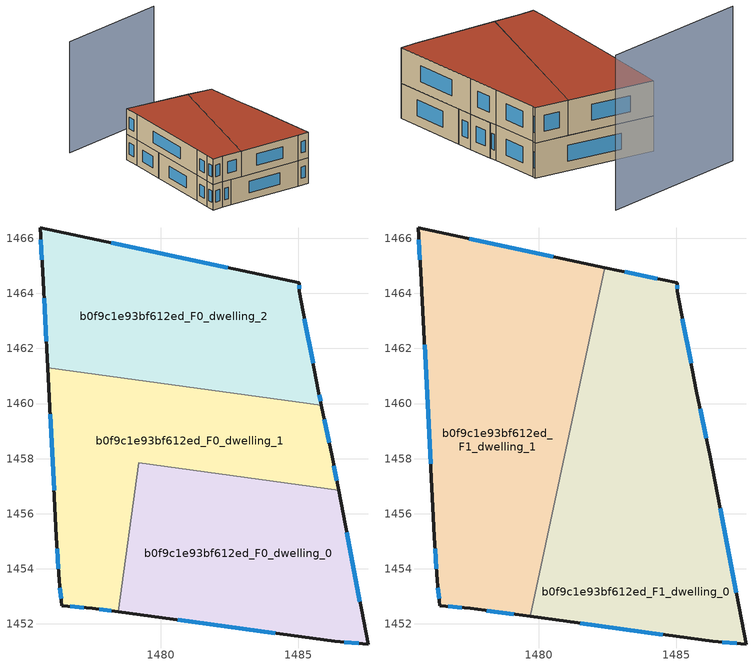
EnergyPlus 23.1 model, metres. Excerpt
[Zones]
b0f9c1e93bf612ed_F0_dwelling_0
 floor ground (EU_floor_Construction): 1486.46,1456.86 1487.53,1451.27 1486.32,1451.37 1478.46,1452.44 1479.2,1457.85 z0
 wall outside (EU_wall_Construction): 1478.46,1452.44 1486.32,1451.37 1487.53,1451.27 1486.46,1456.86 z0:3
 wall to b0f9c1e93bf612ed_F0_dwelling_1 (EU_wall_Construction): 1486.46,1456.86 1479.2,1457.85 1478.46,1452.44 z0:3
 window (EU_Window_Construction): 1487.23,1452.81 1486.75,1455.32 / 1486.65,1451.34 1487.19,1451.29 / 1480.63,1452.15 1484.16,1451.66 z0.83:2.17
b0f9c1e93bf612ed_F0_dwelling_1
 floor ground (EU_floor_Construction): 1485.84,1459.94 1486.22,1458.07 1486.46,1456.86 1479.2,1457.85 1478.46,1452.44 1477.52,1452.57 1476.42,1452.67 1476.32,1453.57 1476.22,1455.17 1475.9,1461.29 z0
 wall outside (EU_wall_Construction): 1475.9,1461.29 1476.22,1455.17 1476.32,1453.57 1476.42,1452.67 1477.52,1452.57 1478.46,1452.44 / 1486.46,1456.86 1486.22,1458.07 1485.84,1459.94 z0:3
 wall to b0f9c1e93bf612ed_F0_dwelling_2 (EU_wall_Construction): 1485.84,1459.94 1475.9,1461.29 z0:3
 window (EU_Window_Construction): 1477.78,1452.53 1478.2,1452.48 / 1476.72,1452.64 1477.22,1452.6 / 1476.34,1453.32 1476.39,1452.92 / 1476.24,1454.73 1476.29,1454.01 / 1475.99,1459.61 1476.13,1456.86 / 1486.12,1458.59 1485.94,1459.43 / 1486.39,1457.19 1486.29,1457.74 z0.83:2.17
b0f9c1e93bf612ed_F0_dwelling_2
 floor ground (EU_floor_Construction): 1485.03,1464.38 1485.03,1464.08 1485.73,1460.47 1485.84,1459.94 1475.9,1461.29 1475.72,1464.78 1475.62,1466.38 z0
 wall outside (EU_wall_Construction): 1485.84,1459.94 1485.73,1460.47 1485.03,1464.08 1485.03,1464.38 1475.62,1466.38 1475.72,1464.78 1475.9,1461.29 z0:3
 window (EU_Window_Construction): 1485.53,1461.46 1485.22,1463.08 / 1485.81,1460.09 1485.76,1460.33 / 1475.77,1463.82 1475.85,1462.25 / 1475.65,1465.94 1475.69,1465.22 / 1482.44,1464.93 1478.21,1465.83 / 1485.03,1464.16 1485.03,1464.29 z0.83:2.17
b0f9c1e93bf612ed_F1_dwelling_0
 floor to b0f9c1e93bf612ed_F0_dwelling_0 (EU_floor_Construction): 1486.46,1456.86 1487.52,1451.27 1486.32,1451.37 1479.69,1452.27 1480.84,1457.63 z3
 floor to b0f9c1e93bf612ed_F0_dwelling_1 (EU_floor_Construction): 1485.84,1459.94 1486.22,1458.07 1486.46,1456.86 1480.84,1457.63 1481.46,1460.54 z3
 floor to b0f9c1e93bf612ed_F0_dwelling_2 (EU_floor_Construction): 1485.03,1464.38 1485.03,1464.08 1485.73,1460.47 1485.84,1459.94 1481.46,1460.54 1482.4,1464.94 z3
 wall outside (EU_wall_Construction): 1479.69,1452.27 1486.32,1451.37 1487.53,1451.27 1486.22,1458.07 1485.73,1460.47 1485.03,1464.08 1485.03,1464.38 1482.4,1464.94 z3:6
 wall to b0f9c1e93bf612ed_F1_dwelling_1 (EU_wall_Construction): 1482.4,1464.94 1479.69,1452.27 z3:6
 window (EU_Window_Construction): 1486.09,1458.73 1485.86,1459.81 / 1487.17,1453.14 1486.58,1456.2 / 1486.65,1451.34 1487.19,1451.29 / 1481.52,1452.02 1484.5,1451.62 / 1484.3,1464.53 1483.12,1464.78 / 1485.03,1464.16 1485.03,1464.29 / 1485.53,1461.46 1485.22,1463.08 z3.83:5.17
 roof outside (EU_roof_Construction): 1487.53,1451.27 1486.22,1458.07 1485.73,1460.47 1485.03,1464.08 1485.03,1464.38 1482.4,1464.94 1479.69,1452.27 1486.32,1451.37 z6
b0f9c1e93bf612ed_F1_dwelling_1
 floor to b0f9c1e93bf612ed_F0_dwelling_0 (EU_floor_Construction): 1480.84,1457.63 1480.01,1453.77 1478.55,1453.07 1479.2,1457.85 z3; 1480.01,1453.77 1479.69,1452.27 1478.46,1452.44 1478.55,1453.07 z3
 floor to b0f9c1e93bf612ed_F0_dwelling_1 (EU_floor_Construction): 1481.46,1460.54 1480.84,1457.63 1479.2,1457.85 1478.55,1453.07 1477.52,1452.57 1476.42,1452.67 1476.32,1453.57 1476.22,1455.17 1475.9,1461.29 z3; 1478.55,1453.07 1478.46,1452.44 1477.52,1452.57 z3
 floor to b0f9c1e93bf612ed_F0_dwelling_2 (EU_floor_Construction): 1482.4,1464.94 1481.46,1460.54 1475.9,1461.29 1475.72,1464.78 1475.62,1466.38 z3
 wall outside (EU_wall_Construction): 1482.4,1464.94 1475.62,1466.38 1475.72,1464.78 1476.22,1455.17 1476.32,1453.57 1476.42,1452.67 1477.52,1452.57 1479.69,1452.27 z3:6
 window (EU_Window_Construction): 1475.86,1462.14 1476.08,1457.82 / 1475.65,1465.94 1475.69,1465.22 / 1480.53,1465.33 1477.48,1465.98 / 1478.12,1452.49 1479.09,1452.35 / 1476.72,1452.64 1477.22,1452.6 / 1476.34,1453.32 1476.39,1452.92 / 1476.24,1454.73 1476.29,1454.01 z3.83:5.17
 roof outside (EU_roof_Construction): 1479.69,1452.27 1482.4,1464.94 1475.62,1466.38 1475.72,1464.78 1476.22,1455.17 1476.32,1453.57 1476.42,1452.67 1477.52,1452.57 z6
shading: 1483.13,1471.7 1471.81,1470.98 z0:13.1
[Building]
EU S2 Campaign: North Axis=0; Terrain=City; Solar Distribution=FullExterior
[Site:Location]
Lyon-Bron: Latitude=45.75; Longitude=5; Time Zone=1; Elevation=198
[SizingPeriod:WeatherFileDays]
AnnualSizingPeriod: Begin Month=1; Begin Day of Month=1; End Month=12; End Day of Month=31; Day of Week for Start Day=Monday; Use Weather File Daylight Saving Period=No; Use Weather File Rain and Snow Indicators=No
[MATERIAL]
EU_InternalMass_Material: Roughness=MediumRough; Thickness=0.1; Conductivity=1; Density=1800; Specific Heat=900; Thermal Absorptance=0.9; Solar Absorptance=0.7; Visible Absorptance=0.7
[MATERIAL:NOMASS] Roughness=MediumRough; Thermal Absorptance=0.9; Solar Absorptance=0.7; Visible Absorptance=0.7
Name | Thermal Resistance
EU_wall_NoMass | 0.87146
EU_roof_NoMass | 0.842276
EU_floor_NoMass | 0.496999
[WINDOWMATERIAL:SIMPLEGLAZINGSYSTEM]
EU_Window_SimpleGlazing: UFactor=2.2525; Solar Heat Gain Coefficient=0.76; Visible Transmittance=0.76
[CONSTRUCTION]
EU_wall_Construction: EU_wall_NoMass
EU_roof_Construction: EU_roof_NoMass
EU_floor_Construction: EU_floor_NoMass
EU_Window_Construction: EU_Window_SimpleGlazing
EU_InternalMass_Construction: EU_InternalMass_Material
[ZONE] Type=1; Multiplier=1; Ceiling Height=autocalculate; Floor Area=autocalculate; Part of Total Floor Area=Yes
Name | Volume
b0f9c1e93bf612ed_F0_dwelling_0 | 134.868
b0f9c1e93bf612ed_F1_dwelling_0 | 202.318
b0f9c1e93bf612ed_F0_dwelling_1 | 134.869
b0f9c1e93bf612ed_F1_dwelling_1 | 202.298
b0f9c1e93bf612ed_F0_dwelling_2 | 134.881
[INTERNALMASS] Construction=EU_InternalMass_Construction
Name | Zone or ZoneList | Surface Area
b0f9c1e93bf612ed_F0_dwelling_0_EU_InternalMass | b0f9c1e93bf612ed_F0_dwelling_0 | 44.9559
b0f9c1e93bf612ed_F0_dwelling_1_EU_InternalMass | b0f9c1e93bf612ed_F0_dwelling_1 | 44.9568
b0f9c1e93bf612ed_F0_dwelling_2_EU_InternalMass | b0f9c1e93bf612ed_F0_dwelling_2 | 44.9621
b0f9c1e93bf612ed_F1_dwelling_0_EU_InternalMass | b0f9c1e93bf612ed_F1_dwelling_0 | 67.4405
b0f9c1e93bf612ed_F1_dwelling_1_EU_InternalMass | b0f9c1e93bf612ed_F1_dwelling_1 | 67.4333
[OTHEREQUIPMENT] Fuel Type=Electricity; Design Level Calculation Method=Watts/Area; Power per Zone Floor Area=1; Fraction Latent=0; Fraction Radiant=0; Fraction Lost=0; Carbon Dioxide Generation Rate=0; EndUse Subcategory=EU_Step8_InternalGains
Name | Zone or ZoneList or Space or SpaceList | Schedule
EU_Step8_InternalGain_b0f9c1e93bf612ed_F0_dwelling_0_f000 | b0f9c1e93bf612ed_F0_dwelling_0 | EU_Step8_GainSchedule_b0f9c1e93bf612ed_F0_dwelling_0_f000
EU_Step8_InternalGain_b0f9c1e93bf612ed_F0_dwelling_1_f000 | b0f9c1e93bf612ed_F0_dwelling_1 | EU_Step8_GainSchedule_b0f9c1e93bf612ed_F0_dwelling_1_f000
EU_Step8_InternalGain_b0f9c1e93bf612ed_F0_dwelling_2_f000 | b0f9c1e93bf612ed_F0_dwelling_2 | EU_Step8_GainSchedule_b0f9c1e93bf612ed_F0_dwelling_2_f000
EU_Step8_InternalGain_b0f9c1e93bf612ed_F1_dwelling_0_f000 | b0f9c1e93bf612ed_F1_dwelling_0 | EU_Step8_GainSchedule_b0f9c1e93bf612ed_F1_dwelling_0_f000
EU_Step8_InternalGain_b0f9c1e93bf612ed_F1_dwelling_1_f000 | b0f9c1e93bf612ed_F1_dwelling_1 | EU_Step8_GainSchedule_b0f9c1e93bf612ed_F1_dwelling_1_f000
[ZONEVENTILATION:DESIGNFLOWRATE] Schedule=EU_AlwaysOn; Design Flow Rate Calculation Method=AirChanges/Hour; Air Changes per Hour=0.425; Ventilation Type=Natural; Fan Pressure Rise=0; Fan Total Efficiency=1; Constant Term Coefficient=1; Temperature Term Coefficient=0; Velocity Term Coefficient=0; Velocity Squared Term Coefficient=0; Minimum Indoor Temperature=-100; Maximum Indoor Temperature=100; Delta Temperature=-100; Minimum Outdoor Temperature=-100; Maximum Outdoor Temperature=100; Maximum Wind Speed=40
Name | Zone or ZoneList or Space or SpaceList
EU_ConstantAir_b0f9c1e93bf612ed_F0_dwelling_0 | b0f9c1e93bf612ed_F0_dwelling_0
EU_ConstantAir_b0f9c1e93bf612ed_F0_dwelling_1 | b0f9c1e93bf612ed_F0_dwelling_1
EU_ConstantAir_b0f9c1e93bf612ed_F0_dwelling_2 | b0f9c1e93bf612ed_F0_dwelling_2
EU_ConstantAir_b0f9c1e93bf612ed_F1_dwelling_0 | b0f9c1e93bf612ed_F1_dwelling_0
EU_ConstantAir_b0f9c1e93bf612ed_F1_dwelling_1 | b0f9c1e93bf612ed_F1_dwelling_1
[HVACTEMPLATE:THERMOSTAT] Constant Heating Setpoint=20; Constant Cooling Setpoint=50
EU_HeatOnly_b0f9c1e93bf612ed_F0_dwelling_0; EU_HeatOnly_b0f9c1e93bf612ed_F0_dwelling_1; EU_HeatOnly_b0f9c1e93bf612ed_F0_dwelling_2; EU_HeatOnly_b0f9c1e93bf612ed_F1_dwelling_0; EU_HeatOnly_b0f9c1e93bf612ed_F1_dwelling_1
[HVACTEMPLATE:ZONE:IDEALLOADSAIRSYSTEM] System Availability Schedule=EU_AlwaysOn; Maximum Heating Supply Air Temperature=50; Minimum Cooling Supply Air Temperature=13; Maximum Heating Supply Air Humidity Ratio=0.0156; Minimum Cooling Supply Air Humidity Ratio=0.0077; Heating Limit=NoLimit; Cooling Limit=NoLimit; Heating Availability Schedule=EU_AlwaysOn; Cooling Availability Schedule=EU_CoolingOff; Dehumidification Control Type=ConstantSensibleHeatRatio; Cooling Sensible Heat Ratio=0.7; Dehumidification Setpoint=60; Humidification Control Type=None; Humidification Setpoint=30; Outdoor Air Method=None; Outdoor Air Flow Rate per Person=0.00944; Outdoor Air Flow Rate per Zone Floor Area=0; Outdoor Air Flow Rate per Zone=0; Demand Controlled Ventilation Type=None; Outdoor Air Economizer Type=NoEconomizer; Heat Recovery Type=None; Sensible Heat Recovery Effectiveness=0.7; Latent Heat Recovery Effectiveness=0.65
Name | Template Thermostat
b0f9c1e93bf612ed_F0_dwelling_0 | EU_HeatOnly_b0f9c1e93bf612ed_F0_dwelling_0
b0f9c1e93bf612ed_F0_dwelling_1 | EU_HeatOnly_b0f9c1e93bf612ed_F0_dwelling_1
b0f9c1e93bf612ed_F0_dwelling_2 | EU_HeatOnly_b0f9c1e93bf612ed_F0_dwelling_2
b0f9c1e93bf612ed_F1_dwelling_0 | EU_HeatOnly_b0f9c1e93bf612ed_F1_dwelling_0
b0f9c1e93bf612ed_F1_dwelling_1 | EU_HeatOnly_b0f9c1e93bf612ed_F1_dwelling_1
[SIZING:ZONE] Zone Cooling Design Supply Air Temperature Input Method=SupplyAirTemperature; Zone Cooling Design Supply Air Temperature=13; Zone Heating Design Supply Air Temperature Input Method=SupplyAirTemperature; Zone Heating Design Supply Air Temperature=50; Zone Cooling Design Supply Air Humidity Ratio=0.008; Zone Heating Design Supply Air Humidity Ratio=0.008; Cooling Design Air Flow Method=DesignDay; Cooling Design Air Flow Rate=0; Cooling Minimum Air Flow per Zone Floor Area=0.000762; Cooling Minimum Air Flow=0; Cooling Minimum Air Flow Fraction=0.2; Heating Design Air Flow Method=DesignDay; Heating Design Air Flow Rate=0; Heating Maximum Air Flow per Zone Floor Area=0.002032; Heating Maximum Air Flow=0.141576; Heating Maximum Air Flow Fraction=0.3; Account for Dedicated Outdoor Air System=No; Dedicated Outdoor Air System Control Strategy=NeutralSupplyAir; Dedicated Outdoor Air Low Setpoint Temperature for Design=autosize; Dedicated Outdoor Air High Setpoint Temperature for Design=autosize; Zone Load Sizing Method=Sensible Load Only No Latent Load; Zone Latent Cooling Design Supply Air Humidity Ratio Input Method=HumidityRatioDifference; Zone Cooling Design Supply Air Humidity Ratio Difference=0.005; Zone Latent Heating Design Supply Air Humidity Ratio Input Method=HumidityRatioDifference; Zone Humidification Design Supply Air Humidity Ratio Difference=0.005
b0f9c1e93bf612ed_F0_dwelling_0; b0f9c1e93bf612ed_F0_dwelling_1; b0f9c1e93bf612ed_F0_dwelling_2; b0f9c1e93bf612ed_F1_dwelling_0; b0f9c1e93bf612ed_F1_dwelling_1
[SCHEDULE:CONSTANT]
Name | Hourly Value
EU_AlwaysOn | 1
EU_CoolingOff | 0
[SCHEDULE:FILE] Column Number=1; Rows to Skip at Top=0; Number of Hours of Data=8760; Column Separator=Comma; Interpolate to Timestep=No; Minutes per Item=60; Adjust Schedule for Daylight Savings=Yes
Name | File
EU_Step8_GainSchedule_b0f9c1e93bf612ed_F0_dwelling_0_f000 | ../../schedules/b0f9c1e93bf612ed/b0f9c1e93bf612ed_F0_dwelling_0_f000_gain.csv
EU_Step8_GainSchedule_b0f9c1e93bf612ed_F0_dwelling_1_f000 | ../../schedules/b0f9c1e93bf612ed/b0f9c1e93bf612ed_F0_dwelling_1_f000_gain.csv
EU_Step8_GainSchedule_b0f9c1e93bf612ed_F0_dwelling_2_f000 | ../../schedules/b0f9c1e93bf612ed/b0f9c1e93bf612ed_F0_dwelling_2_f000_gain.csv
EU_Step8_GainSchedule_b0f9c1e93bf612ed_F1_dwelling_0_f000 | ../../schedules/b0f9c1e93bf612ed/b0f9c1e93bf612ed_F1_dwelling_0_f000_gain.csv
EU_Step8_GainSchedule_b0f9c1e93bf612ed_F1_dwelling_1_f000 | ../../schedules/b0f9c1e93bf612ed/b0f9c1e93bf612ed_F1_dwelling_1_f000_gain.csv
